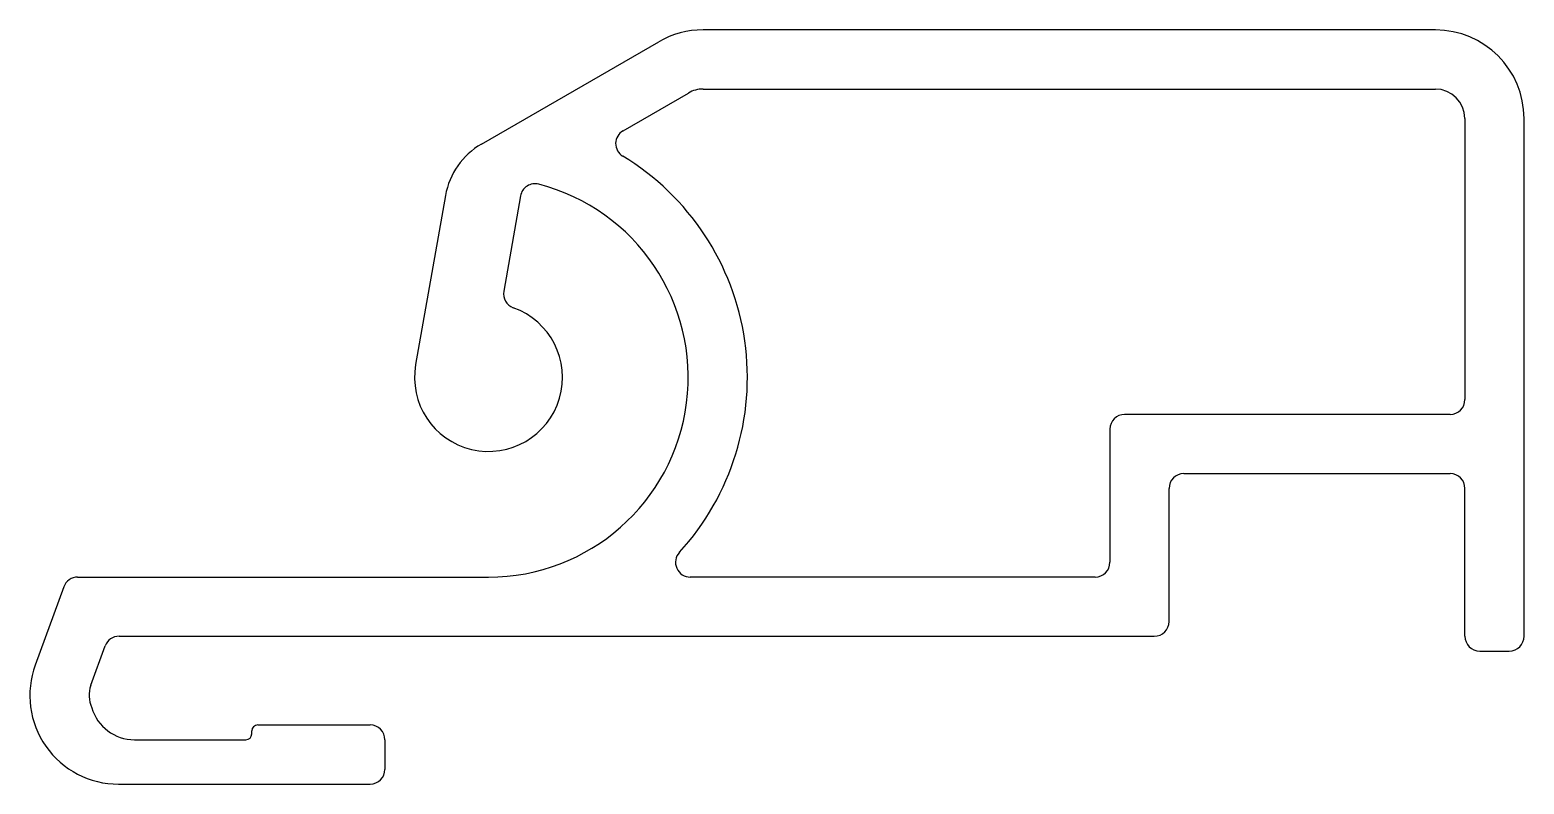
# Model space of a CAD drawing. Extents: x 1144.2 to 1194.7, y 2335.2 to 2360.7.
import ezdxf

# ---------------------------------------------------------------- set-up
doc = ezdxf.new("R2010")
doc.units = 0
doc.layers.get('0').update_dxf_attribs({"linetype": 'CONTINUOUS'})

msp = doc.modelspace()

# ---------------------------------------------------------------- linework, layer by layer
for p, q in [((1191.692, 2360.663), (1166.946, 2360.663)), ((1159.451, 2356.8), (1165.446, 2360.261)), ((1164.239, 2357.255), (1166.446, 2358.529)), ((1166.946, 2358.663), (1191.692, 2358.663)), ((1192.692, 2357.663), (1192.692, 2348.163)), ((1194.692, 2340.163), (1194.692, 2357.663)), ((1158.239, 2355.069), (1157.23, 2349.347)), ((1160.774, 2355.049), (1160.206, 2351.826)), ((1192.192, 2347.663), (1181.192, 2347.663)), ((1180.692, 2347.163), (1180.692, 2342.663)), ((1183.192, 2345.663), (1192.192, 2345.663)), ((1182.692, 2340.663), (1182.692, 2345.163)), ((1192.692, 2340.163), (1192.692, 2345.163)), ((1145.336, 2341.834), (1144.373, 2339.189)), ((1145.806, 2342.163), (1159.692, 2342.163)), ((1180.192, 2342.163), (1166.511, 2342.163)), ((1146.252, 2338.505), (1146.736, 2339.834)), ((1147.206, 2340.163), (1182.192, 2340.163)), ((1193.192, 2339.663), (1194.192, 2339.663)), ((1151.892, 2337.163), (1155.692, 2337.163)), ((1147.724, 2336.663), (1151.492, 2336.663)), ((1151.692, 2336.863), (1151.692, 2336.963)), ((1156.192, 2336.663), (1156.192, 2335.663)), ((1147.192, 2335.163), (1155.692, 2335.163))]:
    msp.add_line(p, q)
for centre, radius, start, end in [((1166.946, 2357.663), 3, 90, 120), ((1191.692, 2357.663), 3, 0, 90), ((1166.946, 2357.663), 1, 90, 120), ((1191.692, 2357.663), 1, 0, 90), ((1164.489, 2356.822), 0.5, 120, 238.7634), ((1160.701, 2354.635), 2.5, 120, 170), ((1159.692, 2348.913), 8.75, 317.4934, 58.7634), ((1159.692, 2348.913), 6.75, 270, 75.4114), ((1161.266, 2354.962), 0.5, 75.4114, 170), ((1160.698, 2351.74), 0.5, 170, 250.4059), ((1159.692, 2348.913), 2.5, 170, 70.4059), ((1192.192, 2348.163), 0.5, 270, 0), ((1181.192, 2347.163), 0.5, 90, 180), ((1183.192, 2345.163), 0.5, 90, 180), ((1192.192, 2345.163), 0.5, 0, 90), ((1166.511, 2342.663), 0.5, 137.4934, 270), ((1180.192, 2342.663), 0.5, 270, 0), ((1145.806, 2341.663), 0.5, 90, 160), ((1182.192, 2340.663), 0.5, 270, 0), ((1147.206, 2339.663), 0.5, 90, 160), ((1193.192, 2340.163), 0.5, 180, 270), ((1194.192, 2340.163), 0.5, 270, 0), ((1147.192, 2338.163), 3, 160, 270), ((1147.192, 2338.163), 1, 160, 204.6913), ((1147.724, 2338.163), 1.5, 196.1699, 270), ((1151.892, 2336.963), 0.2, 90, 180), ((1155.692, 2336.663), 0.5, 0, 90), ((1151.492, 2336.863), 0.2, 270, 0), ((1155.692, 2335.663), 0.5, 270, 0)]:
    msp.add_arc(centre, radius, start, end)

doc.saveas('drawing.dxf')
